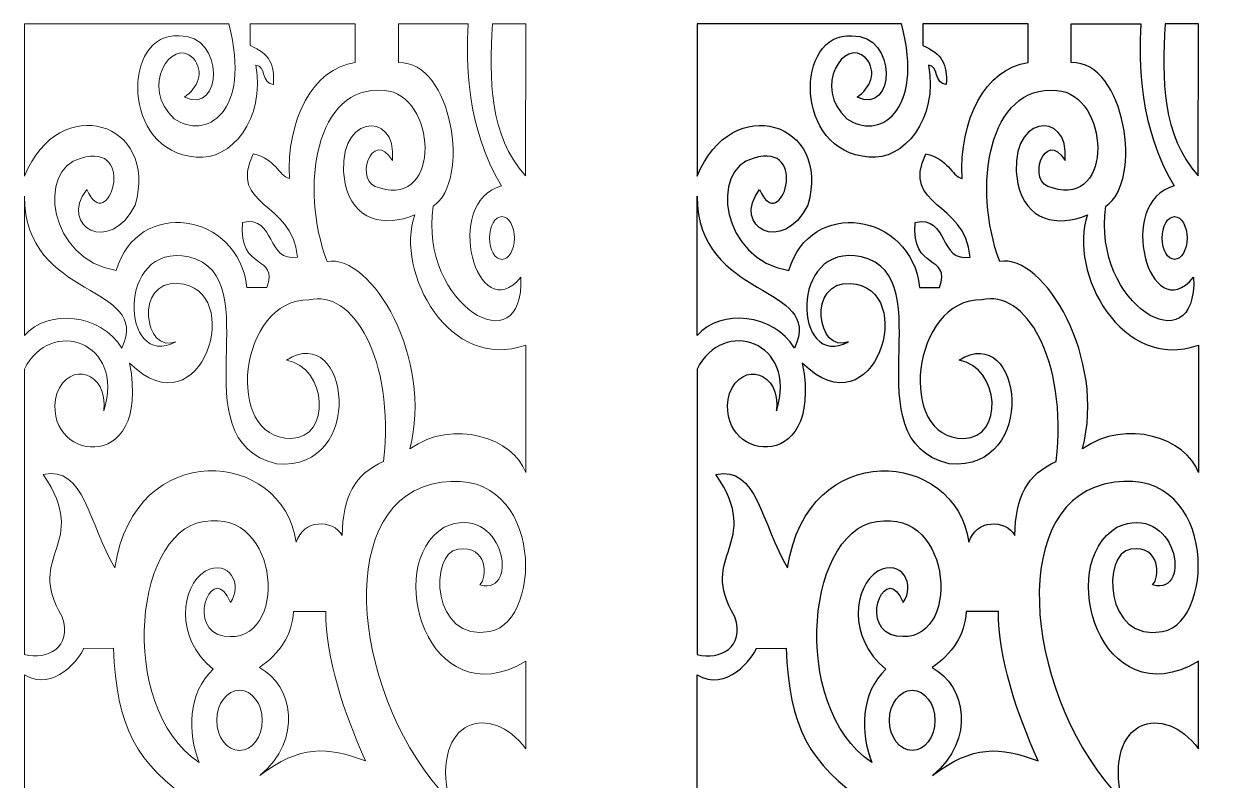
# Model space of a CAD drawing. Header units: centimetres. Extents: x -53 to 59, y -100 to 99.
# Drawn here: x -53.2 to 55, y 30.6 to 99.2 of the extents above; entities that cross this region are included whole.
import ezdxf

# ---------------------------------------------------------------- set-up
doc = ezdxf.new("R2010")
doc.units = ezdxf.units.CM
doc.header["$MEASUREMENT"] = 0
doc.layers.add('layer 1', color=7, linetype='Continuous')

msp = doc.modelspace()

# ---------------------------------------------------------------- linework, layer by layer
at = {"layer": 'layer 1', "color": 250, "lineweight": 9}
for centre, major_axis, ratio in [((-9.9321, 79.75616), (0, 1.9395), 0.581644754), ((-33.70772, 36.04903), (0, 2.73469), 0.753906293)]:
    msp.add_ellipse(centre, major_axis=major_axis, ratio=ratio, dxfattribs=at)
at = {"layer": 'layer 1', "color": 242}
for centre, major_axis, ratio in [((51.02793, 79.75616), (0, 1.9395), 0.581644754), ((27.25231, 36.04903), (0, 2.73469), 0.753906293)]:
    msp.add_ellipse(centre, major_axis=major_axis, ratio=ratio, dxfattribs=at)
at = {"layer": 'layer 1', "color": 250, "lineweight": 9}
for points, knots in [([(-53.1937, 99.16033), (-53.1937, 99.16033), (-34.6723, 99.16051), (-34.6723, 99.16051), (-34.6723, 99.16051), (-32.55346, 90.96254), (-36.85472, 88.62024), (-39.61884, 90.56947), (-39.61884, 90.56947), (-42.782, 93.39301), (-39.84414, 97.98798), (-37.92747, 96.08673), (-37.92747, 96.08673), (-36.81466, 94.77745), (-37.52479, 93.3198), (-38.70185, 92.53087), (-38.70185, 92.53087), (-35.25158, 90.83094), (-34.9642, 98.17815), (-39.18487, 98.08201), (-39.18487, 98.08201), (-44.35265, 98.46982), (-44.47995, 87.52322), (-37.63394, 87.08982), (-37.63394, 87.08982), (-34.48398, 86.73489), (-31.34817, 90.54713), (-32.21927, 95.42847), (-32.21927, 95.42847), (-31.32486, 95.38403), (-31.71914, 93.70306), (-30.62983, 93.67237), (-30.62983, 93.67237), (-30.51314, 95.50181), (-30.99924, 96.44558), (-32.73938, 97.20188), (-32.73938, 97.20188), (-32.73938, 97.20188), (-32.74442, 99.16033), (-32.74442, 99.16033), (-32.74442, 99.16033), (-32.74442, 99.16033), (-23.21443, 99.16026), (-23.21443, 99.16026), (-23.21443, 99.16026), (-23.21443, 99.16026), (-23.21443, 95.65578), (-23.21443, 95.65578), (-23.21443, 95.65578), (-27.0586, 95.14114), (-29.48828, 90.41481), (-29.18121, 85.14309), (-29.18121, 85.14309), (-30.20395, 85.4266), (-30.37088, 86.9126), (-32.48282, 87.39006), (-32.48282, 87.39006), (-34.76458, 82.45429), (-28.91782, 83.2226), (-28.4573, 78.03471), (-28.4573, 78.03471), (-31.31601, 77.48297), (-30.39254, 81.84181), (-33.42671, 81.17728), (-33.42671, 81.17728), (-33.89096, 76.66822), (-30.09016, 78.31624), (-31.24231, 75.26918), (-31.24231, 75.26918), (-31.24231, 75.26918), (-33.03496, 75.26654), (-33.03496, 75.26654), (-33.03496, 75.26654), (-33.78466, 82.15598), (-42.99113, 83.4335), (-44.87549, 76.81246), (-44.87549, 76.81246), (-51.01896, 77.78673), (-52.09471, 86.0003), (-48.10912, 86.97685), (-48.10912, 86.97685), (-42.87611, 88.61121), (-45.64328, 79.78273), (-47.55618, 84.14863), (-47.55618, 84.14863), (-50.11224, 80.77584), (-45.44025, 78.17757), (-43.16518, 82.73662), (-43.16518, 82.73662), (-40.96325, 90.31153), (-50.06035, 93.08382), (-53.19366, 85.36816), (-53.19366, 85.36816), (-53.19366, 85.36816), (-53.1937, 99.16033), (-53.1937, 99.16033)], [0, 0, 0, 0, 0.04, 0.04, 0.04, 0.04, 0.08, 0.08, 0.08, 0.08, 0.12, 0.12, 0.12, 0.12, 0.16, 0.16, 0.16, 0.16, 0.2, 0.2, 0.2, 0.2, 0.24, 0.24, 0.24, 0.24, 0.28, 0.28, 0.28, 0.28, 0.32, 0.32, 0.32, 0.32, 0.36, 0.36, 0.36, 0.36, 0.4, 0.4, 0.4, 0.4, 0.44, 0.44, 0.44, 0.44, 0.48, 0.48, 0.48, 0.48, 0.52, 0.52, 0.52, 0.52, 0.56, 0.56, 0.56, 0.56, 0.6, 0.6, 0.6, 0.6, 0.64, 0.64, 0.64, 0.64, 0.68, 0.68, 0.68, 0.68, 0.72, 0.72, 0.72, 0.72, 0.76, 0.76, 0.76, 0.76, 0.8, 0.8, 0.8, 0.8, 0.84, 0.84, 0.84, 0.84, 0.88, 0.88, 0.88, 0.88, 0.92, 0.92, 0.92, 0.92, 1, 1, 1, 1]), ([(-19.28898, 99.16032), (-19.28898, 99.16032), (-19.28896, 95.65578), (-19.28896, 95.65578), (-19.28896, 95.65578), (-14.39091, 95.77735), (-12.74826, 84.90243), (-16.15563, 82.64458), (-16.15563, 82.64458), (-17.48357, 73.61931), (-7.86758, 68.09836), (-8.20524, 76.19742), (-8.20524, 76.19742), (-12.18823, 71.43037), (-15.3553, 83.06141), (-9.97671, 84.47099), (-9.97671, 84.47099), (-13.16205, 89.81462), (-13.18099, 95.64547), (-12.97931, 99.16033), (-12.97931, 99.16033), (-12.97931, 99.16033), (-19.28898, 99.16032), (-19.28898, 99.16032)], [0, 0, 0, 0, 0.142857143, 0.142857143, 0.142857143, 0.142857143, 0.285714286, 0.285714286, 0.285714286, 0.285714286, 0.428571429, 0.428571429, 0.428571429, 0.428571429, 0.571428571, 0.571428571, 0.571428571, 0.571428571, 0.714285714, 0.714285714, 0.714285714, 0.714285714, 1, 1, 1, 1]), ([(-10.77618, 99.16038), (-10.77618, 99.16038), (-7.77197, 99.16034), (-7.77197, 99.16034), (-7.77197, 99.16034), (-7.77197, 99.16034), (-7.80552, 85.37859), (-7.80552, 85.37859), (-7.80552, 85.37859), (-11.07157, 89.10226), (-11.09548, 94.08682), (-10.77618, 99.16038)], [0, 0, 0, 0, 0.25, 0.25, 0.25, 0.25, 0.5, 0.5, 0.5, 0.5, 1, 1, 1, 1]), ([(-18.28881, 60.65027), (-14.32093, 63.44869), (-8.8203, 61.59897), (-7.77267, 58.49789), (-7.77267, 58.49789), (-7.77267, 58.49789), (-7.77051, 70.0561), (-7.77051, 70.0561), (-7.77051, 70.0561), (-14.65999, 67.54922), (-19.6284, 76.65095), (-17.83581, 81.86002), (-17.83581, 81.86002), (-20.5872, 80.67603), (-23.41789, 81.37921), (-24.13649, 84.67234), (-24.13649, 84.67234), (-25.31338, 90.95757), (-19.33355, 91.51123), (-19.85927, 86.78635), (-19.85927, 86.78635), (-21.65616, 89.84038), (-23.51709, 84.68559), (-20.99202, 84.29281), (-20.99202, 84.29281), (-15.33609, 82.55038), (-15.85614, 92.81112), (-20.6084, 93.13019), (-20.6084, 93.13019), (-26.81856, 93.70278), (-28.3098, 84.36632), (-25.77942, 77.63205), (-25.77942, 77.63205), (-21.74604, 78.36299), (-16.07678, 68.75837), (-18.28881, 60.65027)], [0, 0, 0, 0, 0.1, 0.1, 0.1, 0.1, 0.2, 0.2, 0.2, 0.2, 0.3, 0.3, 0.3, 0.3, 0.4, 0.4, 0.4, 0.4, 0.5, 0.5, 0.5, 0.5, 0.6, 0.6, 0.6, 0.6, 0.7, 0.7, 0.7, 0.7, 0.8, 0.8, 0.8, 0.8, 1, 1, 1, 1]), ([(-53.19372, 83.54264), (-53.19372, 83.54264), (-53.19372, 70.91324), (-53.19372, 70.91324), (-53.19372, 70.91324), (-51.05697, 73.4256), (-46.2434, 72.85577), (-44.38137, 69.78966), (-44.38137, 69.78966), (-41.60898, 75.6404), (-53.19372, 74.05702), (-53.19372, 83.54264)], [0, 0, 0, 0, 0.25, 0.25, 0.25, 0.25, 0.5, 0.5, 0.5, 0.5, 1, 1, 1, 1]), ([(-53.1937, 42.0024), (-53.1937, 42.0024), (-53.19885, 67.86727), (-53.19885, 67.86727), (-53.19885, 67.86727), (-50.89429, 72.6415), (-44.00727, 70.39564), (-46.0188, 64.10845), (-46.0188, 64.10845), (-45.58961, 67.64496), (-49.138, 68.66677), (-50.26246, 65.65852), (-50.26246, 65.65852), (-51.90481, 59.66934), (-41.60966, 57.83388), (-43.66933, 68.41567), (-43.66933, 68.41567), (-37.07025, 61.92039), (-33.03496, 75.26654), (-39.31233, 75.64887), (-39.31233, 75.64887), (-43.23963, 75.90179), (-42.37471, 69.19833), (-39.47106, 70.34535), (-39.47106, 70.34535), (-44.50189, 67.65883), (-44.96358, 79.47371), (-38.29672, 78.05217), (-38.29672, 78.05217), (-30.77123, 76.19004), (-39.45568, 61.54254), (-30.35002, 59.28323), (-30.35002, 59.28323), (-22.10475, 58.65063), (-23.78788, 72.29685), (-29.4606, 68.70082), (-29.4606, 68.70082), (-25.76804, 68.03116), (-25.33761, 61.64684), (-29.04647, 61.58857), (-29.04647, 61.58857), (-35.18393, 61.56144), (-33.79888, 74.29113), (-27.38617, 74.15411), (-27.38617, 74.15411), (-23.5007, 75.15064), (-19.62146, 68.87596), (-20.65124, 59.5053), (-20.65124, 59.5053), (-23.28377, 58.37133), (-24.37075, 56.26738), (-24.39881, 52.79958), (-24.39881, 52.79958), (-25.26161, 54.32239), (-27.97648, 54.25876), (-28.56914, 52.18528), (-28.56914, 52.18528), (-29.76959, 60.63685), (-43.21657, 61.77093), (-45.00574, 49.87167), (-45.00574, 49.87167), (-47.35693, 53.76221), (-47.7748, 59.19832), (-51.492, 58.32239), (-51.492, 58.32239), (-47.11986, 51.91864), (-53.24936, 51.12779), (-49.77614, 45.44044), (-49.77614, 45.44044), (-48.87345, 42.61047), (-51.11349, 41.52604), (-53.1937, 42.0024)], [0, 0, 0, 0, 0.052631579, 0.052631579, 0.052631579, 0.052631579, 0.105263158, 0.105263158, 0.105263158, 0.105263158, 0.157894737, 0.157894737, 0.157894737, 0.157894737, 0.210526316, 0.210526316, 0.210526316, 0.210526316, 0.263157895, 0.263157895, 0.263157895, 0.263157895, 0.315789474, 0.315789474, 0.315789474, 0.315789474, 0.368421053, 0.368421053, 0.368421053, 0.368421053, 0.421052632, 0.421052632, 0.421052632, 0.421052632, 0.473684211, 0.473684211, 0.473684211, 0.473684211, 0.526315789, 0.526315789, 0.526315789, 0.526315789, 0.578947368, 0.578947368, 0.578947368, 0.578947368, 0.631578947, 0.631578947, 0.631578947, 0.631578947, 0.684210526, 0.684210526, 0.684210526, 0.684210526, 0.736842105, 0.736842105, 0.736842105, 0.736842105, 0.789473684, 0.789473684, 0.789473684, 0.789473684, 0.842105263, 0.842105263, 0.842105263, 0.842105263, 0.894736842, 0.894736842, 0.894736842, 0.894736842, 1, 1, 1, 1]), ([(-7.77167, 41.39957), (-7.77167, 41.39957), (-7.77185, 33.47479), (-7.77185, 33.47479), (-7.77185, 33.47479), (-10.87596, 37.68342), (-16.34117, 36.2642), (-14.74046, 28.85535), (-14.74046, 28.85535), (-23.33902, 37.76592), (-25.32154, 55.2063), (-16.31369, 57.44502), (-16.31369, 57.44502), (-6.16955, 59.87853), (-5.98735, 45.06205), (-11.01349, 44.09226), (-11.01349, 44.09226), (-16.28375, 43.0784), (-16.58229, 51.1938), (-13.89567, 51.56973), (-13.89567, 51.56973), (-11.1821, 51.93701), (-11.24404, 48.98528), (-11.92208, 48.3153), (-11.92208, 48.3153), (-8.13311, 47.36911), (-9.90505, 55.98839), (-15.15553, 53.54227), (-15.15553, 53.54227), (-20.8084, 50.18001), (-16.6394, 36.16337), (-7.77167, 41.39957)], [0, 0, 0, 0, 0.111111111, 0.111111111, 0.111111111, 0.111111111, 0.222222222, 0.222222222, 0.222222222, 0.222222222, 0.333333333, 0.333333333, 0.333333333, 0.333333333, 0.444444444, 0.444444444, 0.444444444, 0.444444444, 0.555555556, 0.555555556, 0.555555556, 0.555555556, 0.666666667, 0.666666667, 0.666666667, 0.666666667, 0.777777778, 0.777777778, 0.777777778, 0.777777778, 1, 1, 1, 1]), ([(-34.53794, 46.73983), (-35.99835, 50.45783), (-38.40503, 44.99129), (-35.67568, 43.81976), (-35.67568, 43.81976), (-29.32167, 41.9661), (-29.68574, 54.66585), (-36.27514, 54.12517), (-36.27514, 54.12517), (-43.31236, 54.13679), (-44.94418, 37.25352), (-37.36974, 32.23767), (-37.36974, 32.23767), (-38.41185, 34.86922), (-38.42133, 38.56379), (-36.08869, 40.67412), (-36.08869, 40.67412), (-39.65583, 43.5855), (-39.00045, 48.19394), (-36.8351, 49.56582), (-36.8351, 49.56582), (-34.63132, 50.75864), (-33.36518, 48.27172), (-34.53794, 46.73983)], [0, 0, 0, 0, 0.142857143, 0.142857143, 0.142857143, 0.142857143, 0.285714286, 0.285714286, 0.285714286, 0.285714286, 0.428571429, 0.428571429, 0.428571429, 0.428571429, 0.571428571, 0.571428571, 0.571428571, 0.571428571, 0.714285714, 0.714285714, 0.714285714, 0.714285714, 1, 1, 1, 1]), ([(-28.80707, 45.90772), (-28.80707, 45.90772), (-25.88981, 45.90772), (-25.88981, 45.90772), (-25.88981, 45.90772), (-25.92377, 41.74428), (-24.26507, 36.79454), (-22.29204, 32.37251), (-22.29204, 32.37251), (-25.78479, 33.67606), (-28.24113, 33.83128), (-31.8551, 31.04034), (-31.8551, 31.04034), (-27.95592, 34.32196), (-28.82929, 39.20587), (-31.90895, 40.83369), (-31.90895, 40.83369), (-30.12781, 42.05607), (-28.932, 43.78025), (-28.80707, 45.90772)], [0, 0, 0, 0, 0.166666667, 0.166666667, 0.166666667, 0.166666667, 0.333333333, 0.333333333, 0.333333333, 0.333333333, 0.5, 0.5, 0.5, 0.5, 0.666666667, 0.666666667, 0.666666667, 0.666666667, 1, 1, 1, 1]), ([(-53.19372, 40.18666), (-53.19372, 40.18666), (-53.19386, 25.71777), (-53.19386, 25.71777), (-53.19386, 25.71777), (-50.04911, 31.82973), (-41.37296, 31.75408), (-40.7047, 20.12387), (-40.7047, 20.12387), (-40.4338, 23.92656), (-39.33054, 26.67869), (-37.84746, 28.61463), (-37.84746, 28.61463), (-43.05057, 32.07908), (-44.85478, 35.47923), (-45.13556, 42.58565), (-45.13556, 42.58565), (-45.13556, 42.58565), (-47.83736, 42.57425), (-47.83736, 42.57425), (-47.83736, 42.57425), (-48.07443, 41.73081), (-50.60018, 38.52648), (-53.19372, 40.18666)], [0, 0, 0, 0, 0.142857143, 0.142857143, 0.142857143, 0.142857143, 0.285714286, 0.285714286, 0.285714286, 0.285714286, 0.428571429, 0.428571429, 0.428571429, 0.428571429, 0.571428571, 0.571428571, 0.571428571, 0.571428571, 0.714285714, 0.714285714, 0.714285714, 0.714285714, 1, 1, 1, 1])]:
    msp.add_open_spline(points, degree=3, knots=knots, dxfattribs=at)
at = {"layer": 'layer 1', "color": 242}
for points, knots in [([(7.76633, 99.16033), (7.76633, 99.16033), (26.28773, 99.16051), (26.28773, 99.16051), (26.28773, 99.16051), (28.40657, 90.96254), (24.10531, 88.62024), (21.34119, 90.56947), (21.34119, 90.56947), (18.17803, 93.39301), (21.11589, 97.98798), (23.03256, 96.08673), (23.03256, 96.08673), (24.14537, 94.77745), (23.43524, 93.3198), (22.25818, 92.53087), (22.25818, 92.53087), (25.70845, 90.83094), (25.99583, 98.17815), (21.77516, 98.08201), (21.77516, 98.08201), (16.60738, 98.46982), (16.48008, 87.52322), (23.32609, 87.08982), (23.32609, 87.08982), (26.47605, 86.73489), (29.61186, 90.54713), (28.74076, 95.42847), (28.74076, 95.42847), (29.63517, 95.38403), (29.24089, 93.70306), (30.3302, 93.67237), (30.3302, 93.67237), (30.44689, 95.50181), (29.96079, 96.44558), (28.22065, 97.20188), (28.22065, 97.20188), (28.22065, 97.20188), (28.21561, 99.16033), (28.21561, 99.16033), (28.21561, 99.16033), (28.21561, 99.16033), (37.7456, 99.16026), (37.7456, 99.16026), (37.7456, 99.16026), (37.7456, 99.16026), (37.7456, 95.65578), (37.7456, 95.65578), (37.7456, 95.65578), (33.90143, 95.14114), (31.47175, 90.41481), (31.77882, 85.14309), (31.77882, 85.14309), (30.75608, 85.4266), (30.58915, 86.9126), (28.47721, 87.39006), (28.47721, 87.39006), (26.19545, 82.45429), (32.04221, 83.2226), (32.50273, 78.03471), (32.50273, 78.03471), (29.64402, 77.48297), (30.56749, 81.84181), (27.53332, 81.17728), (27.53332, 81.17728), (27.06907, 76.66822), (30.86987, 78.31624), (29.71772, 75.26918), (29.71772, 75.26918), (29.71772, 75.26918), (27.92507, 75.26654), (27.92507, 75.26654), (27.92507, 75.26654), (27.17537, 82.15598), (17.9689, 83.4335), (16.08454, 76.81246), (16.08454, 76.81246), (9.94107, 77.78673), (8.86532, 86.0003), (12.85091, 86.97685), (12.85091, 86.97685), (18.08392, 88.61121), (15.31675, 79.78273), (13.40385, 84.14863), (13.40385, 84.14863), (10.84779, 80.77584), (15.51978, 78.17757), (17.79485, 82.73662), (17.79485, 82.73662), (19.99678, 90.31153), (10.89968, 93.08382), (7.76637, 85.36816), (7.76637, 85.36816), (7.76637, 85.36816), (7.76633, 99.16033), (7.76633, 99.16033)], [0, 0, 0, 0, 0.04, 0.04, 0.04, 0.04, 0.08, 0.08, 0.08, 0.08, 0.12, 0.12, 0.12, 0.12, 0.16, 0.16, 0.16, 0.16, 0.2, 0.2, 0.2, 0.2, 0.24, 0.24, 0.24, 0.24, 0.28, 0.28, 0.28, 0.28, 0.32, 0.32, 0.32, 0.32, 0.36, 0.36, 0.36, 0.36, 0.4, 0.4, 0.4, 0.4, 0.44, 0.44, 0.44, 0.44, 0.48, 0.48, 0.48, 0.48, 0.52, 0.52, 0.52, 0.52, 0.56, 0.56, 0.56, 0.56, 0.6, 0.6, 0.6, 0.6, 0.64, 0.64, 0.64, 0.64, 0.68, 0.68, 0.68, 0.68, 0.72, 0.72, 0.72, 0.72, 0.76, 0.76, 0.76, 0.76, 0.8, 0.8, 0.8, 0.8, 0.84, 0.84, 0.84, 0.84, 0.88, 0.88, 0.88, 0.88, 0.92, 0.92, 0.92, 0.92, 1, 1, 1, 1]), ([(41.67105, 99.16032), (41.67105, 99.16032), (41.67107, 95.65578), (41.67107, 95.65578), (41.67107, 95.65578), (46.56912, 95.77735), (48.21177, 84.90243), (44.8044, 82.64458), (44.8044, 82.64458), (43.47646, 73.61931), (53.09245, 68.09836), (52.75479, 76.19742), (52.75479, 76.19742), (48.7718, 71.43037), (45.60473, 83.06141), (50.98332, 84.47099), (50.98332, 84.47099), (47.79798, 89.81462), (47.77904, 95.64547), (47.98072, 99.16033), (47.98072, 99.16033), (47.98072, 99.16033), (41.67105, 99.16032), (41.67105, 99.16032)], [0, 0, 0, 0, 0.142857143, 0.142857143, 0.142857143, 0.142857143, 0.285714286, 0.285714286, 0.285714286, 0.285714286, 0.428571429, 0.428571429, 0.428571429, 0.428571429, 0.571428571, 0.571428571, 0.571428571, 0.571428571, 0.714285714, 0.714285714, 0.714285714, 0.714285714, 1, 1, 1, 1]), ([(50.18385, 99.16038), (50.18385, 99.16038), (53.18806, 99.16034), (53.18806, 99.16034), (53.18806, 99.16034), (53.18806, 99.16034), (53.15451, 85.37859), (53.15451, 85.37859), (53.15451, 85.37859), (49.88846, 89.10226), (49.86455, 94.08682), (50.18385, 99.16038)], [0, 0, 0, 0, 0.25, 0.25, 0.25, 0.25, 0.5, 0.5, 0.5, 0.5, 1, 1, 1, 1]), ([(42.67122, 60.65027), (46.6391, 63.44869), (52.13973, 61.59897), (53.18736, 58.49789), (53.18736, 58.49789), (53.18736, 58.49789), (53.18952, 70.0561), (53.18952, 70.0561), (53.18952, 70.0561), (46.30004, 67.54922), (41.33163, 76.65095), (43.12422, 81.86002), (43.12422, 81.86002), (40.37283, 80.67603), (37.54214, 81.37921), (36.82354, 84.67234), (36.82354, 84.67234), (35.64665, 90.95757), (41.62648, 91.51123), (41.10076, 86.78635), (41.10076, 86.78635), (39.30387, 89.84038), (37.44294, 84.68559), (39.96801, 84.29281), (39.96801, 84.29281), (45.62394, 82.55038), (45.10389, 92.81112), (40.35163, 93.13019), (40.35163, 93.13019), (34.14147, 93.70278), (32.65023, 84.36632), (35.18061, 77.63205), (35.18061, 77.63205), (39.21399, 78.36299), (44.88325, 68.75837), (42.67122, 60.65027)], [0, 0, 0, 0, 0.1, 0.1, 0.1, 0.1, 0.2, 0.2, 0.2, 0.2, 0.3, 0.3, 0.3, 0.3, 0.4, 0.4, 0.4, 0.4, 0.5, 0.5, 0.5, 0.5, 0.6, 0.6, 0.6, 0.6, 0.7, 0.7, 0.7, 0.7, 0.8, 0.8, 0.8, 0.8, 1, 1, 1, 1]), ([(7.76631, 83.54264), (7.76631, 83.54264), (7.76631, 70.91324), (7.76631, 70.91324), (7.76631, 70.91324), (9.90306, 73.4256), (14.71663, 72.85577), (16.57866, 69.78966), (16.57866, 69.78966), (19.35105, 75.6404), (7.76631, 74.05702), (7.76631, 83.54264)], [0, 0, 0, 0, 0.25, 0.25, 0.25, 0.25, 0.5, 0.5, 0.5, 0.5, 1, 1, 1, 1]), ([(7.76633, 42.0024), (7.76633, 42.0024), (7.76118, 67.86727), (7.76118, 67.86727), (7.76118, 67.86727), (10.06574, 72.6415), (16.95276, 70.39564), (14.94123, 64.10845), (14.94123, 64.10845), (15.37042, 67.64496), (11.82203, 68.66677), (10.69757, 65.65852), (10.69757, 65.65852), (9.05522, 59.66934), (19.35037, 57.83388), (17.2907, 68.41567), (17.2907, 68.41567), (23.88978, 61.92039), (27.92507, 75.26654), (21.6477, 75.64887), (21.6477, 75.64887), (17.7204, 75.90179), (18.58532, 69.19833), (21.48897, 70.34535), (21.48897, 70.34535), (16.45814, 67.65883), (15.99645, 79.47371), (22.66331, 78.05217), (22.66331, 78.05217), (30.1888, 76.19004), (21.50435, 61.54254), (30.61001, 59.28323), (30.61001, 59.28323), (38.85528, 58.65063), (37.17215, 72.29685), (31.49943, 68.70082), (31.49943, 68.70082), (35.19199, 68.03116), (35.62242, 61.64684), (31.91356, 61.58857), (31.91356, 61.58857), (25.7761, 61.56144), (27.16115, 74.29113), (33.57386, 74.15411), (33.57386, 74.15411), (37.45933, 75.15064), (41.33857, 68.87596), (40.30879, 59.5053), (40.30879, 59.5053), (37.67626, 58.37133), (36.58928, 56.26738), (36.56122, 52.79958), (36.56122, 52.79958), (35.69842, 54.32239), (32.98355, 54.25876), (32.39089, 52.18528), (32.39089, 52.18528), (31.19044, 60.63685), (17.74346, 61.77093), (15.95429, 49.87167), (15.95429, 49.87167), (13.6031, 53.76221), (13.18523, 59.19832), (9.46803, 58.32239), (9.46803, 58.32239), (13.84017, 51.91864), (7.71067, 51.12779), (11.18389, 45.44044), (11.18389, 45.44044), (12.08658, 42.61047), (9.84654, 41.52604), (7.76633, 42.0024)], [0, 0, 0, 0, 0.052631579, 0.052631579, 0.052631579, 0.052631579, 0.105263158, 0.105263158, 0.105263158, 0.105263158, 0.157894737, 0.157894737, 0.157894737, 0.157894737, 0.210526316, 0.210526316, 0.210526316, 0.210526316, 0.263157895, 0.263157895, 0.263157895, 0.263157895, 0.315789474, 0.315789474, 0.315789474, 0.315789474, 0.368421053, 0.368421053, 0.368421053, 0.368421053, 0.421052632, 0.421052632, 0.421052632, 0.421052632, 0.473684211, 0.473684211, 0.473684211, 0.473684211, 0.526315789, 0.526315789, 0.526315789, 0.526315789, 0.578947368, 0.578947368, 0.578947368, 0.578947368, 0.631578947, 0.631578947, 0.631578947, 0.631578947, 0.684210526, 0.684210526, 0.684210526, 0.684210526, 0.736842105, 0.736842105, 0.736842105, 0.736842105, 0.789473684, 0.789473684, 0.789473684, 0.789473684, 0.842105263, 0.842105263, 0.842105263, 0.842105263, 0.894736842, 0.894736842, 0.894736842, 0.894736842, 1, 1, 1, 1]), ([(53.18836, 41.39957), (53.18836, 41.39957), (53.18818, 33.47479), (53.18818, 33.47479), (53.18818, 33.47479), (50.08407, 37.68342), (44.61886, 36.2642), (46.21957, 28.85535), (46.21957, 28.85535), (37.62101, 37.76592), (35.63849, 55.2063), (44.64634, 57.44502), (44.64634, 57.44502), (54.79048, 59.87853), (54.97268, 45.06205), (49.94654, 44.09226), (49.94654, 44.09226), (44.67628, 43.0784), (44.37774, 51.1938), (47.06436, 51.56973), (47.06436, 51.56973), (49.77793, 51.93701), (49.71599, 48.98528), (49.03795, 48.3153), (49.03795, 48.3153), (52.82692, 47.36911), (51.05498, 55.98839), (45.8045, 53.54227), (45.8045, 53.54227), (40.15163, 50.18001), (44.32063, 36.16337), (53.18836, 41.39957)], [0, 0, 0, 0, 0.111111111, 0.111111111, 0.111111111, 0.111111111, 0.222222222, 0.222222222, 0.222222222, 0.222222222, 0.333333333, 0.333333333, 0.333333333, 0.333333333, 0.444444444, 0.444444444, 0.444444444, 0.444444444, 0.555555556, 0.555555556, 0.555555556, 0.555555556, 0.666666667, 0.666666667, 0.666666667, 0.666666667, 0.777777778, 0.777777778, 0.777777778, 0.777777778, 1, 1, 1, 1]), ([(26.42209, 46.73983), (24.96168, 50.45783), (22.555, 44.99129), (25.28435, 43.81976), (25.28435, 43.81976), (31.63836, 41.9661), (31.27429, 54.66585), (24.68489, 54.12517), (24.68489, 54.12517), (17.64767, 54.13679), (16.01585, 37.25352), (23.59029, 32.23767), (23.59029, 32.23767), (22.54818, 34.86922), (22.5387, 38.56379), (24.87134, 40.67412), (24.87134, 40.67412), (21.3042, 43.5855), (21.95958, 48.19394), (24.12493, 49.56582), (24.12493, 49.56582), (26.32871, 50.75864), (27.59485, 48.27172), (26.42209, 46.73983)], [0, 0, 0, 0, 0.142857143, 0.142857143, 0.142857143, 0.142857143, 0.285714286, 0.285714286, 0.285714286, 0.285714286, 0.428571429, 0.428571429, 0.428571429, 0.428571429, 0.571428571, 0.571428571, 0.571428571, 0.571428571, 0.714285714, 0.714285714, 0.714285714, 0.714285714, 1, 1, 1, 1]), ([(32.15296, 45.90772), (32.15296, 45.90772), (35.07022, 45.90772), (35.07022, 45.90772), (35.07022, 45.90772), (35.03626, 41.74428), (36.69496, 36.79454), (38.66799, 32.37251), (38.66799, 32.37251), (35.17524, 33.67606), (32.7189, 33.83128), (29.10493, 31.04034), (29.10493, 31.04034), (33.00411, 34.32196), (32.13074, 39.20587), (29.05108, 40.83369), (29.05108, 40.83369), (30.83222, 42.05607), (32.02803, 43.78025), (32.15296, 45.90772)], [0, 0, 0, 0, 0.166666667, 0.166666667, 0.166666667, 0.166666667, 0.333333333, 0.333333333, 0.333333333, 0.333333333, 0.5, 0.5, 0.5, 0.5, 0.666666667, 0.666666667, 0.666666667, 0.666666667, 1, 1, 1, 1]), ([(7.76631, 40.18666), (7.76631, 40.18666), (7.76617, 25.71777), (7.76617, 25.71777), (7.76617, 25.71777), (10.91092, 31.82973), (19.58707, 31.75408), (20.25533, 20.12387), (20.25533, 20.12387), (20.52623, 23.92656), (21.62949, 26.67869), (23.11257, 28.61463), (23.11257, 28.61463), (17.90946, 32.07908), (16.10525, 35.47923), (15.82447, 42.58565), (15.82447, 42.58565), (15.82447, 42.58565), (13.12267, 42.57425), (13.12267, 42.57425), (13.12267, 42.57425), (12.8856, 41.73081), (10.35985, 38.52648), (7.76631, 40.18666)], [0, 0, 0, 0, 0.142857143, 0.142857143, 0.142857143, 0.142857143, 0.285714286, 0.285714286, 0.285714286, 0.285714286, 0.428571429, 0.428571429, 0.428571429, 0.428571429, 0.571428571, 0.571428571, 0.571428571, 0.571428571, 0.714285714, 0.714285714, 0.714285714, 0.714285714, 1, 1, 1, 1])]:
    msp.add_open_spline(points, degree=3, knots=knots, dxfattribs=at)

doc.saveas('drawing.dxf')
